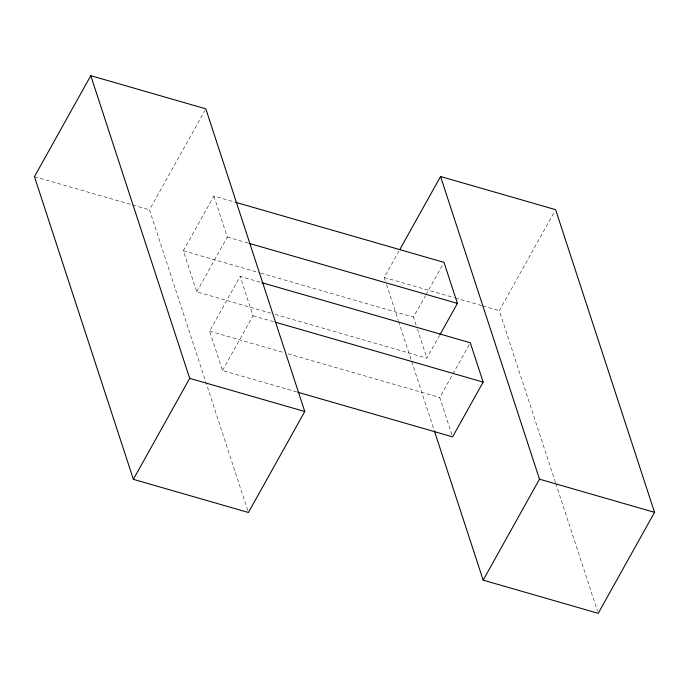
<?xml version="1.0" encoding="UTF-8"?>
<svg xmlns="http://www.w3.org/2000/svg" width="689" height="689" viewBox="0 0 689 689"><rect width="100%" height="100%" fill="white"/><g stroke="black" fill="none" stroke-linecap="round" stroke-linejoin="round"><path stroke-width="0.52" stroke-dasharray="3.44 2.58" d="M247.773 510.454L149.513 209.826L204.788 110.714M271.061 313.245L196.761 291.826L183.352 250.796L213.891 196.038L235.56 202.29M196.761 291.826L227.301 237.068L213.891 196.038M296.778 391.938L222.478 370.527L209.62 331.176L240.16 276.418L260.804 282.369M222.478 370.527L253.018 315.769L240.16 276.418M385.237 280.552L384.238 277.486L399.362 250.365M416.087 325.139L413.469 317.129L425.38 295.788M425.897 294.858L442.975 264.231M275.187 314.434L426.879 358.159L439.306 335.887M451.941 434.837L439.746 397.51L469.252 344.603M555.446 482.438L499.301 310.653L554.576 211.54M34.45 176.66L149.513 209.826M384.238 277.486L454.094 297.622M455.128 297.915L481.835 305.615M482.86 305.916L499.301 310.653M227.301 237.068L247.937 243.019M183.352 250.796L259.71 272.81M260.743 273.102L413.469 317.129M253.018 315.769L273.662 321.711M209.62 331.176L283.92 352.596M288.045 353.784L439.746 397.51M555.782 483.463L597.561 611.281M417.396 329.135L426.879 358.159M386.581 284.643L398.276 320.428M398.612 321.453L434.036 429.841"/><path stroke-width="1.03" d="M90.776 75.678L34.45 176.66L133.382 479.329L248.436 512.495L304.762 411.514L205.83 108.845L90.776 75.678L189.699 378.347L133.382 479.329M399.887 249.435L440.564 176.505L555.618 209.671L654.55 512.34L598.224 613.322L483.17 580.155L434.371 430.866M439.823 334.957L457.427 303.401L444.009 262.371L235.56 202.29M261.829 282.662L470.286 342.752L483.144 382.094L452.604 436.852L297.812 392.239M483.17 580.155L539.487 479.174L440.564 176.505M248.97 243.32L457.427 303.401M275.721 322.306L483.144 382.094M189.699 378.347L304.762 411.514M539.487 479.174L654.55 512.34"/></g></svg>
